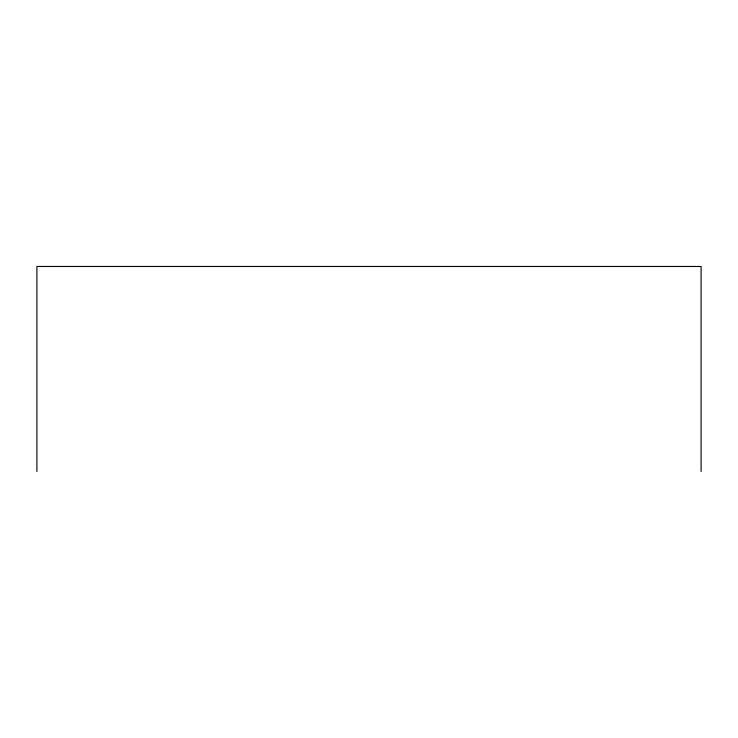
<?xml version="1.0" encoding="UTF-8"?>
<svg xmlns="http://www.w3.org/2000/svg" width="738" height="738" viewBox="0 0 738 738"><rect width="100%" height="100%" fill="white"/><g stroke="black" fill="none" stroke-linecap="round" stroke-linejoin="round"><path stroke-width="1.11" d="M701.1 471.527L701.1 266.473L36.9 266.473L36.9 471.527"/></g></svg>
